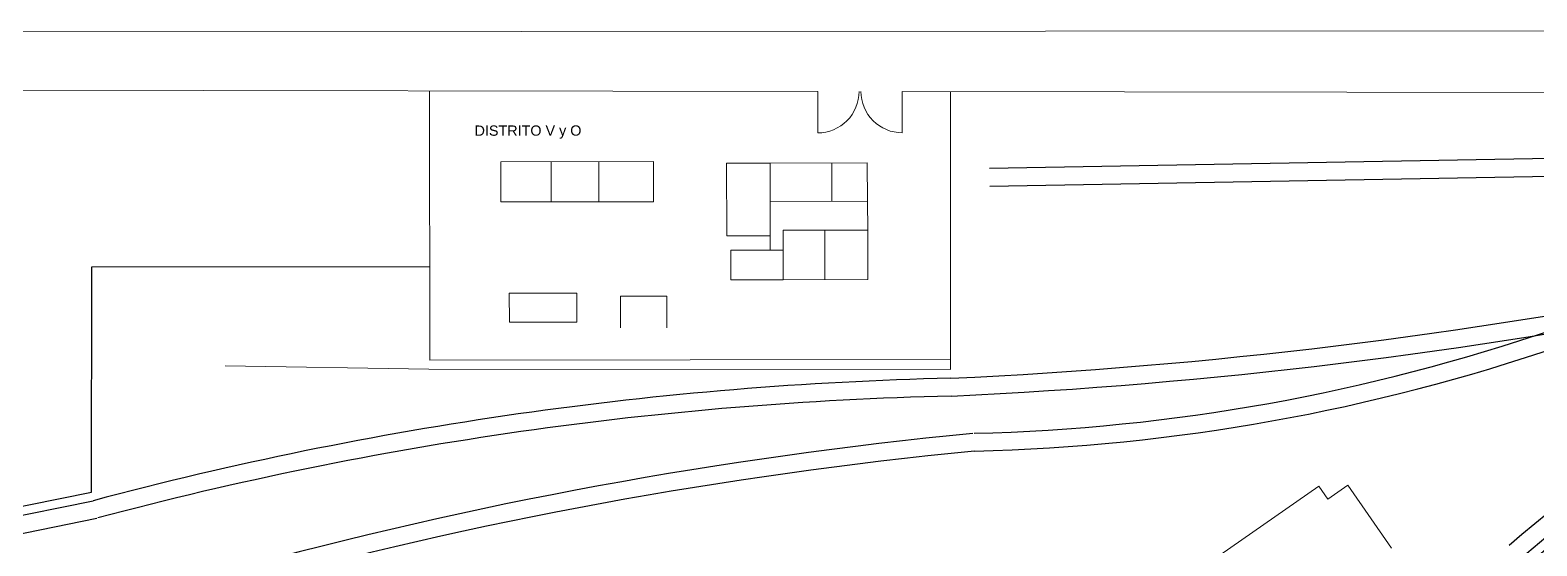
# Model space of a CAD drawing. Header units: millimetres. Extents: x 2669 to 3716, y 1967 to 2664.
# Drawn here: x 3019.9 to 3166.5, y 2278.2 to 2328.5 of the extents above; entities that cross this region are included whole.
import ezdxf

# ---------------------------------------------------------------- set-up
doc = ezdxf.new("R2010")
doc.units = ezdxf.units.MM
for name, color, linetype, lineweight in [('01 Textos', 7, 'Continuous', 15), ('03 Cerramientos', 7, 'Continuous', 15), ('03 Manzanas', 253, 'Continuous', 15), ('03 Muros', 7, 'Continuous', 13), ('04 Plataformas', 7, 'Continuous', 30)]:
    doc.layers.add(name, color=color, linetype=linetype, lineweight=lineweight)
doc.layers.add('vias LP sin catenarias', color=2, linetype='Continuous')
doc.styles.add('ROMANS', font='arial.ttf', dxfattribs={"width": 0.7})

msp = doc.modelspace()

# ---------------------------------------------------------------- linework, layer by layer
at = {"layer": '03 Cerramientos'}
for p, q in [((3096.53, 2322.52), (3096.54, 2318.49)), ((3104.76, 2322.51), (3104.76, 2318.5))]:
    msp.add_line(p, q, dxfattribs=at)
for centre, start, end in [((3096.53, 2322.5), 270.061, 0.2086), ((3104.76, 2322.51), 179.9134, 270.061)]:
    msp.add_arc(centre, 4.02, start, end, dxfattribs=at)
at = {"layer": '03 Manzanas'}
msp.add_line((2796.03, 2328.23), (3335.68, 2328.49), dxfattribs=at)
at = {"layer": '03 Manzanas', "color": 7, "lineweight": 5}
msp.add_line((2799.31, 2322.97), (3096.53, 2322.52), dxfattribs=at)
at = {"layer": '03 Manzanas', "color": 7}
msp.add_line((3104.76, 2322.51), (3332.08, 2322.17), dxfattribs=at)
at = {"layer": '03 Muros'}
for p, q in [((3058.74, 2322.58), (3058.77, 2296.35)), ((3109.47, 2295.44), (3109.45, 2322.5)), ((3065.69, 2315.66), (3080.55, 2315.69)), ((3065.69, 2311.75), (3065.69, 2315.66)), ((3070.59, 2315.67), (3070.59, 2311.76)), ((3075.23, 2315.68), (3075.24, 2311.76)), ((3080.55, 2315.69), (3080.54, 2311.77)), ((3087.66, 2315.53), (3091.89, 2315.54)), ((3087.67, 2308.44), (3087.66, 2315.53)), ((3101.36, 2315.55), (3091.89, 2315.54)), ((3091.89, 2315.54), (3091.89, 2311.81)), ((3091.89, 2315.54), (3091.89, 2308.44)), ((3097.89, 2315.54), (3097.9, 2311.81)), ((3101.37, 2311.82), (3101.36, 2315.55)), ((3065.69, 2311.75), (3080.54, 2311.77)), ((3091.89, 2311.81), (3101.37, 2311.82)), ((3101.37, 2311.82), (3101.41, 2309.02)), ((3093.17, 2309.01), (3101.41, 2309.02)), ((3093.18, 2304.18), (3093.17, 2309.01)), ((3097.22, 2309.02), (3097.22, 2304.19)), ((3101.41, 2309.02), (3101.41, 2304.19)), ((3091.89, 2308.44), (3087.67, 2308.44)), ((3088.07, 2307.06), (3093.17, 2307.07)), ((3088.07, 2304.18), (3088.07, 2307.06)), ((3091.89, 2308.49), (3091.9, 2307.06)), ((3093.17, 2307.07), (3093.18, 2304.18)), ((3093.18, 2304.18), (3088.07, 2304.18)), ((3101.41, 2304.19), (3093.18, 2304.18)), ((3066.51, 2302.88), (3073.09, 2302.88)), ((3066.52, 2300.03), (3066.51, 2302.88)), ((3073.09, 2302.88), (3073.09, 2300.04)), ((3077.33, 2302.58), (3081.83, 2302.59)), ((3077.34, 2299.48), (3077.33, 2302.58)), ((3081.83, 2302.59), (3081.84, 2299.49)), ((3073.09, 2300.04), (3066.52, 2300.03)), ((3038.85, 2295.78), (3058.67, 2295.47)), ((3058.67, 2295.47), (3109.47, 2295.44)), ((3058.77, 2296.35), (3109.47, 2296.4)), ((3145.31, 2284.06), (3131.84, 2274.69)), ((3146.19, 2282.81), (3145.31, 2284.06)), ((3146.19, 2282.81), (3148.13, 2284.16)), ((3152.39, 2278.03), (3148.13, 2284.16))]:
    msp.add_line(p, q, dxfattribs=at)
at = {"layer": '04 Plataformas'}
for p, q in [((3025.83, 2283.49), (3025.87, 2305.44)), ((3025.87, 2305.44), (3058.76, 2305.48)), ((2935.94, 2265.24), (3025.83, 2283.49))]:
    msp.add_line(p, q, dxfattribs=at)
msp.add_arc((3270.64, 2154.65), 160.77, 94.0811, 130.8291, dxfattribs=at)
at = {"layer": 'vias LP sin catenarias'}
for p, q in [((3259.11, 2317.62), (3113.25, 2315)), ((3259.14, 2315.88), (3113.28, 2313.26)), ((2936.11, 2264.39), (3026, 2282.64)), ((2936.46, 2262.68), (3026.35, 2280.94))]:
    msp.add_line(p, q, dxfattribs=at)
for centre, radius, start, end in [((3270.64, 2154.65), 163.38, 94.0811, 130.8291), ((3270.64, 2154.65), 161.67, 94.282, 130.8291), ((3085.73, 2800.3), 506.28, 272.6882, 281.2076), ((3085.73, 2800.3), 508.02, 272.6882, 281.2101), ((3107.12, 2477.36), 188.2, 271.412, 288.9753), ((3107.12, 2477.36), 189.94, 271.412, 288.9753), ((3117.61, 1939.61), 355.06, 91.3126, 104.9513), ((3117.61, 1939.61), 353.32, 91.3126, 104.9513), ((3153.47, 1859.31), 431.93, 95.5576, 115.0681), ((3153.47, 1859.31), 430.19, 95.5576, 115.0681)]:
    msp.add_arc(centre, radius, start, end, dxfattribs=at)

# ---------------------------------------------------------------- texts
at = {"layer": '01 Textos', "style": 'ROMANS'}
msp.add_text('DISTRITO V y O', height=1, rotation=0.061, dxfattribs=at).set_placement((3063.13, 2318.2))

doc.saveas('drawing.dxf')
